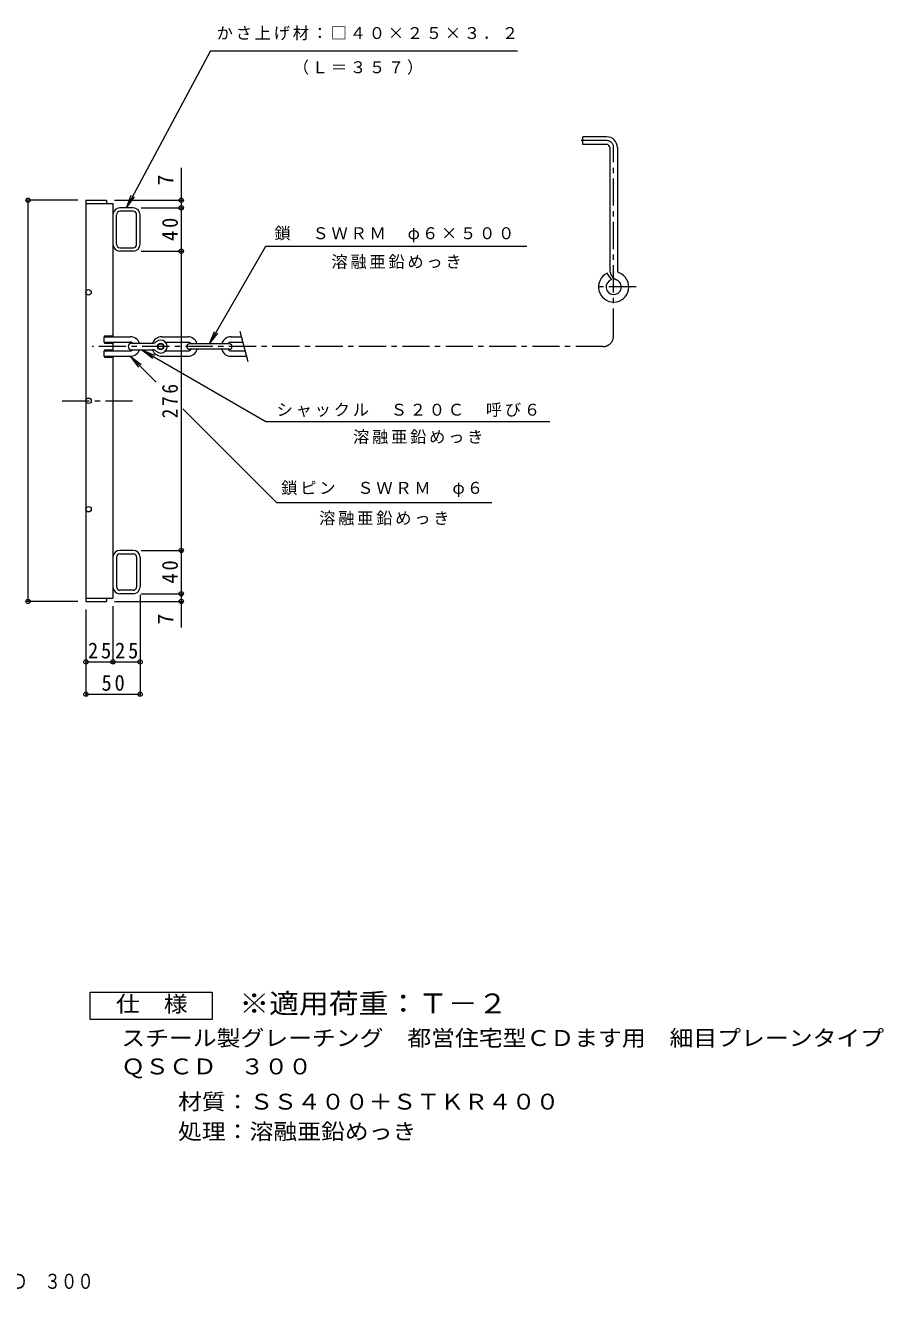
# Model space of a CAD drawing. Units: millimetres, scale not verified. Extents: x -611 to 915, y -682 to 512.
# Drawn here: x 123 to 915, y -682 to 487 of the extents above; entities that cross this region are included whole.
import ezdxf
from ezdxf.enums import TextEntityAlignment as Align

# ---------------------------------------------------------------- set-up
doc = ezdxf.new("R2010")
doc.units = ezdxf.units.MM
doc.header["$LTSCALE"] = 5
doc.header["$PDMODE"] = 32
doc.header["$PDSIZE"] = 4
doc.linetypes.add('CHAIN1', pattern=[8, 5, -1, 1, -1])
for name, color, linetype, lineweight in [('A-2_蓋', 3, 'Continuous', 9), ('A-3_受枠', 4, 'Continuous', 9), ('A-4_寸法', 7, 'Continuous', 9), ('A-5_仕様文', 7, 'Continuous', 9), ('F-4_F-4ﾚｲﾔ', 2, 'Continuous', 9)]:
    doc.layers.add(name, color=color, linetype=linetype, lineweight=lineweight)
doc.layers.add('F-5_F-5ﾚｲﾔ', color=2, linetype='Continuous')
doc.styles.add('ＭＳ ゴシック', font='')
doc.styles.get('ＭＳ ゴシック').set_extended_font_data('MS Gothic')

msp = doc.modelspace()

# ---------------------------------------------------------------- linework, layer by layer
at = {"layer": 'A-2_蓋'}
for p, q in [((179.056, 325.851), (179.056, -44.149)), ((179.056, 322.851), (204.056, 322.851)), ((204.056, 322.851), (204.056, 199.852)), ((204.056, 194.852), (204.056, 186.852)), ((204.056, 181.852), (204.056, -41.149)), ((179.056, -41.149), (204.056, -41.149)), ((179.056, -44.149), (198.056, -44.149)), ((198.056, -41.149), (198.056, -44.149))]:
    msp.add_line(p, q, dxfattribs=at)
at = {"layer": 'A-2_蓋', "linetype": 'CHAIN1'}
msp.add_line((157.208, 140.851), (225.063, 140.851), dxfattribs=at)
at = {"layer": 'A-2_蓋'}
msp.add_lwpolyline([(179.056, 325.851), (198.056, 325.851), (198.056, 322.851)], dxfattribs=at)
for centre in [(181.556, 240.852), (181.556, 140.852), (181.556, 40.852)]:
    msp.add_circle(centre, 2.5, dxfattribs=at)
at = {"layer": 'A-3_受枠', "linetype": 'CHAIN1'}
for p, q in [((659.556, 380.852), (636.011, 380.852)), ((666.056, 200.852), (666.056, 374.352)), ((686.688, 245.852), (647.4, 245.852)), ((656.056, 190.852), (184.821, 190.852))]:
    msp.add_line(p, q, dxfattribs=at)
at = {"layer": 'A-3_受枠'}
for p, q in [((659.556, 384.352), (637.556, 384.352)), ((637.556, 377.352), (637.556, 384.352)), ((659.556, 377.352), (637.556, 377.352)), ((662.556, 374.352), (662.556, 261.561)), ((669.556, 374.352), (669.556, 261.561)), ((222.656, 318.851), (210.456, 318.851)), ((222.656, 315.651), (210.456, 315.651)), ((204.056, 312.451), (204.056, 285.251)), ((207.256, 285.251), (207.256, 312.451)), ((225.856, 285.251), (225.856, 312.451)), ((229.056, 285.251), (229.056, 312.451)), ((210.456, 282.051), (222.656, 282.051)), ((222.656, 278.851), (210.456, 278.851)), ((664.125, 252.58), (660.141, 258.541)), ((249.056, 199.852), (273.056, 199.852)), ((313.056, 199.852), (322.645, 199.852)), ((328.808, 176.852), (321.305, 204.852)), ((196.056, 194.852), (220.056, 194.852)), ((252.529, 194.852), (273.056, 194.852)), ((311.556, 193.352), (274.556, 193.352)), ((311.556, 188.352), (274.556, 188.352)), ((313.056, 194.852), (323.984, 194.852)), ((196.056, 186.852), (220.056, 186.852)), ((196.056, 181.852), (196.056, 186.852)), ((196.056, 181.852), (220.056, 181.852)), ((249.056, 181.852), (273.056, 181.852)), ((252.528, 186.852), (273.056, 186.852)), ((313.056, 186.852), (326.128, 186.852)), ((313.056, 181.852), (327.468, 181.852)), ((222.656, 2.851), (210.456, 2.851)), ((204.056, -3.549), (204.056, -30.749)), ((207.256, -3.549), (207.256, -30.749)), ((210.456, -0.349), (222.656, -0.349)), ((225.856, -3.549), (225.856, -30.749)), ((229.056, -3.549), (229.056, -30.749)), ((222.656, -33.949), (210.456, -33.949)), ((222.656, -37.149), (210.456, -37.149))]:
    msp.add_line(p, q, dxfattribs=at)
at = {"layer": 'A-3_受枠', "color": 2}
for p, q in [((221.056, 193.852), (240.506, 193.852)), ((221.056, 187.852), (240.506, 187.852))]:
    msp.add_line(p, q, dxfattribs=at)
at = {"layer": 'A-3_受枠'}
msp.add_lwpolyline([(196.056, 194.852), (196.056, 199.852), (220.056, 199.852)], dxfattribs=at)
at = {"layer": 'A-3_受枠', "color": 2}
for radius in [3, 2.5]:
    msp.add_circle((248.056, 190.852), radius, dxfattribs=at)
at = {"layer": 'A-3_受枠'}
for centre, radius, start, end in [((659.556, 374.352), 10, 0, 90), ((659.556, 374.352), 3, 0, 90), ((210.456, 312.451), 6.4, 90, 180), ((210.456, 312.451), 3.2, 90, 180), ((222.656, 312.451), 6.4, 0, 90), ((222.656, 312.451), 3.2, 0, 90), ((210.456, 285.251), 6.4, 180, 270), ((210.456, 285.251), 3.2, 180, 270), ((222.656, 285.251), 6.4, 270, 0), ((222.656, 285.251), 3.2, 270, 0), ((666.056, 245.852), 14, 114.99496, 67.52054), ((672.556, 261.561), 10, 180, 247.52046), ((672.556, 261.561), 3, 180, 247.51962), ((666.056, 245.852), 7, 106.01617, 67.52081), ((197.056, 199.852), 1, 0, 180), ((199.056, 199.852), 1, 0, 180), ((201.056, 199.852), 1, 0, 180), ((203.056, 199.852), 1, 0, 180), ((220.056, 190.852), 9, 19.47151, 90), ((249.056, 190.852), 9, 90, 160.66487), ((273.056, 190.852), 9, 16.12732, 90), ((313.056, 190.852), 9, 90, 163.87268), ((197.056, 194.852), 1, 180, 0), ((197.056, 186.852), 1, 0, 180), ((199.056, 194.852), 1, 180, 0), ((199.056, 186.852), 1, 0, 180), ((201.056, 194.852), 1, 180, 0), ((201.056, 186.852), 1, 0, 180), ((203.056, 194.852), 1, 180, 0), ((203.056, 186.852), 1, 0, 180), ((220.056, 190.852), 4, 48.59126, 90), ((220.056, 190.852), 9, 270, 340.52849), ((220.056, 190.852), 4, 270, 311.40874), ((249.056, 190.852), 9, 199.33513, 270), ((274.556, 190.852), 2.5, 90, 270), ((273.056, 190.852), 4, 38.68098, 90), ((273.056, 190.852), 9, 270, 343.8723), ((273.056, 190.852), 4, 270, 321.31721), ((313.056, 190.852), 9, 196.1277, 270), ((313.056, 190.852), 4, 90, 141.31902), ((313.056, 190.852), 4, 218.68279, 270), ((311.556, 190.852), 2.5, 270, 90), ((197.056, 181.852), 1, 180, 0), ((199.056, 181.852), 1, 180, 0), ((201.056, 181.852), 1, 180, 0), ((203.056, 181.852), 1, 180, 0), ((210.456, -3.549), 6.4, 90, 180), ((222.656, -3.549), 6.4, 0, 90), ((210.456, -3.549), 3.2, 90, 180), ((222.656, -3.549), 3.2, 0, 90), ((210.456, -30.749), 6.4, 180, 270), ((210.456, -30.749), 3.2, 180, 270), ((222.656, -30.749), 3.2, 270, 0), ((222.656, -30.749), 6.4, 270, 0)]:
    msp.add_arc(centre, radius, start, end, dxfattribs=at)
at = {"layer": 'A-3_受枠', "linetype": 'CHAIN1'}
for centre, radius, start, end in [((659.556, 374.352), 6.5, 0, 90), ((656.056, 200.852), 10, 270, 0)]:
    msp.add_arc(centre, radius, start, end, dxfattribs=at)
at = {"layer": 'A-3_受枠', "color": 2}
for centre, radius, start, end in [((221.056, 190.852), 3, 90, 270), ((240.506, 198.852), 5, 270, 313.34166), ((240.506, 182.852), 5, 46.65834, 90), ((248.056, 190.852), 6, 226.65851, 133.34149)]:
    msp.add_arc(centre, radius, start, end, dxfattribs=at)
at = {"layer": 'A-4_寸法'}
for p, q in [((294.13, 463.558), (577.185, 463.558)), ((267.114, 355.865), (267.114, -68.352)), ((216.483, 318.851), (220.905, 330.543)), ((216.483, 318.851), (223.78, 329)), ((171.556, 325.851), (124.176, 325.851)), ((125.676, -44.149), (125.676, 325.851)), ((205.556, 325.851), (268.614, 325.851)), ((230.156, 318.851), (268.614, 318.851)), ((293.056, 193.352), (345.056, 283.418)), ((345.056, 283.418), (586.006, 283.418)), ((230.156, 278.851), (268.614, 278.851)), ((293.056, 193.352), (297.84, 204.901)), ((293.056, 193.352), (300.666, 203.269)), ((230.781, 187.852), (242.33, 183.069)), ((230.781, 187.852), (240.698, 180.243)), ((230.781, 187.852), (345.056, 121.876)), ((220.056, 181.852), (229.973, 174.243)), ((220.056, 181.852), (227.666, 171.935)), ((220.056, 181.852), (243.872, 158.037)), ((268.536, 133.372), (355.033, 46.876)), ((345.056, 121.876), (607.04, 121.876)), ((355.033, 46.876), (553.552, 46.876)), ((230.156, 2.851), (268.614, 2.851)), ((171.556, -44.149), (124.176, -44.149)), ((205.556, -44.149), (268.614, -44.149)), ((229.056, -38.249), (229.056, -131.336)), ((230.156, -37.149), (268.614, -37.149)), ((179.056, -51.649), (179.056, -131.336)), ((204.056, -48.649), (204.056, -101.533)), ((179.056, -100.033), (229.056, -100.033)), ((179.056, -129.836), (229.056, -129.836))]:
    msp.add_line(p, q, dxfattribs=at)
for p in [(125.676, 325.851), (267.114, 325.851), (267.114, 318.851), (267.114, 278.851), (267.114, 2.851), (125.676, -44.149), (267.114, -37.149), (267.114, -44.149), (179.056, -100.033), (204.056, -100.033), (229.056, -100.033), (179.056, -129.836), (229.056, -129.836)]:
    msp.add_point(p, dxfattribs=at)
at = {"layer": 'A-5_仕様文'}
msp.add_line((294.13, 463.558), (216.483, 318.851), dxfattribs=at)
at = {"layer": 'F-4_F-4ﾚｲﾔ'}
msp.add_lwpolyline([(183.147, -429.726), (183.147, -404.725), (295.647, -404.725), (295.647, -429.726)], close=True, dxfattribs=at)

# ---------------------------------------------------------------- texts
at = {"layer": 'A-4_寸法', "color": 2, "style": 'ＭＳ ゴシック'}
for p in [(264.114, 339.544), (264.114, -65.472)]:
    msp.add_text('7', height=14.66, rotation=90, dxfattribs=at).set_placement(p, align=Align.BOTTOM_LEFT)
at = {"layer": 'A-4_寸法', "char_height": 11, "attachment_point": 7, "style": 'ＭＳ ゴシック'}
for s, insert in [('\\T1.17;かさ上げ材：□４０×２５×３．２', (299.685, 473.368)), ('\\T1.17;（Ｌ＝３５７）', (370.028, 441.546)), ('\\T1.17;鎖\u3000ＳＷＲＭ\u3000φ６×５００', (353.031, 286.897)), ('\\T1.17;溶融亜鉛めっき', (405.531, 262.417)), ('\\T1.17;シャックル\u3000Ｓ２０Ｃ\u3000呼び６', (355.034, 125.769)), ('\\T1.17;溶融亜鉛めっき', (425.556, 100.875)), ('\\T1.17;鎖ピン\u3000ＳＷＲＭ\u3000φ６', (359.292, 52.015)), ('\\T1.17;溶融亜鉛めっき', (394.292, 25.875))]:
    msp.add_mtext(s, dxfattribs=dict(at, insert=insert))
at = {"layer": 'A-4_寸法', "color": 2, "char_height": 14.66, "attachment_point": 7, "rotation": 90, "style": 'ＭＳ ゴシック'}
for s, insert in [('\\T1.27;\\W0.95;40', (264.114, 288.226)), ('\\T1.27;\\W0.9;276', (264.114, 124.601)), ('\\T1.27;\\W0.95;40', (264.114, -27.774))]:
    msp.add_mtext(s, dxfattribs=dict(at, insert=insert))
at = {"layer": 'A-4_寸法', "color": 2, "char_height": 14.66, "attachment_point": 7, "style": 'ＭＳ ゴシック'}
for s, insert in [('\\T1.27;\\W0.95;25', (180.931, -97.033)), ('\\T1.27;\\W0.95;25', (205.931, -97.033)), ('\\T1.27;\\W0.95;50', (193.431, -126.836))]:
    msp.add_mtext(s, dxfattribs=dict(at, insert=insert))
at = {"layer": 'F-4_F-4ﾚｲﾔ', "style": 'ＭＳ ゴシック', "width": 1.1}
for s, p in [('仕\u3000様', (206.897, -427.225)), ('材質：ＳＳ４００＋ＳＴＫＲ４００', (264.048, -517.379)), ('処理：溶融亜鉛めっき', (264.048, -544.88))]:
    msp.add_text(s, height=14.66, dxfattribs=at).set_placement(p, align=Align.BOTTOM_LEFT)
at = {"layer": 'F-5_F-5ﾚｲﾔ', "color": 3, "style": 'ＭＳ ゴシック', "width": 1.1}
msp.add_text('※適用荷重：Ｔ－２', height=18.33, dxfattribs=at).set_placement((320.647, -429.726), align=Align.BOTTOM_LEFT)
at = {"layer": 'F-5_F-5ﾚｲﾔ', "style": 'ＭＳ ゴシック'}
for s, height, width, p in [('スチール製グレーチング\u3000都営住宅型ＣＤます用\u3000細目プレーンタイプ', 14.66, 1.1, (211.692, -458.686)), ('ＱＳＣＤ\u3000３００', 14.66, 1.1, (211.692, -484.897)), ('スチール製グレーチング\u3000都営住宅型ＣＤます用\u3000細目プレーンタイプ\u3000ＱＳＣＤ\u3000３００', 13.93, 0.8, (-436.863, -682.518))]:
    msp.add_text(s, height=height, dxfattribs=dict(at, width=width)).set_placement(p, align=Align.BOTTOM_LEFT)

doc.saveas('drawing.dxf')
